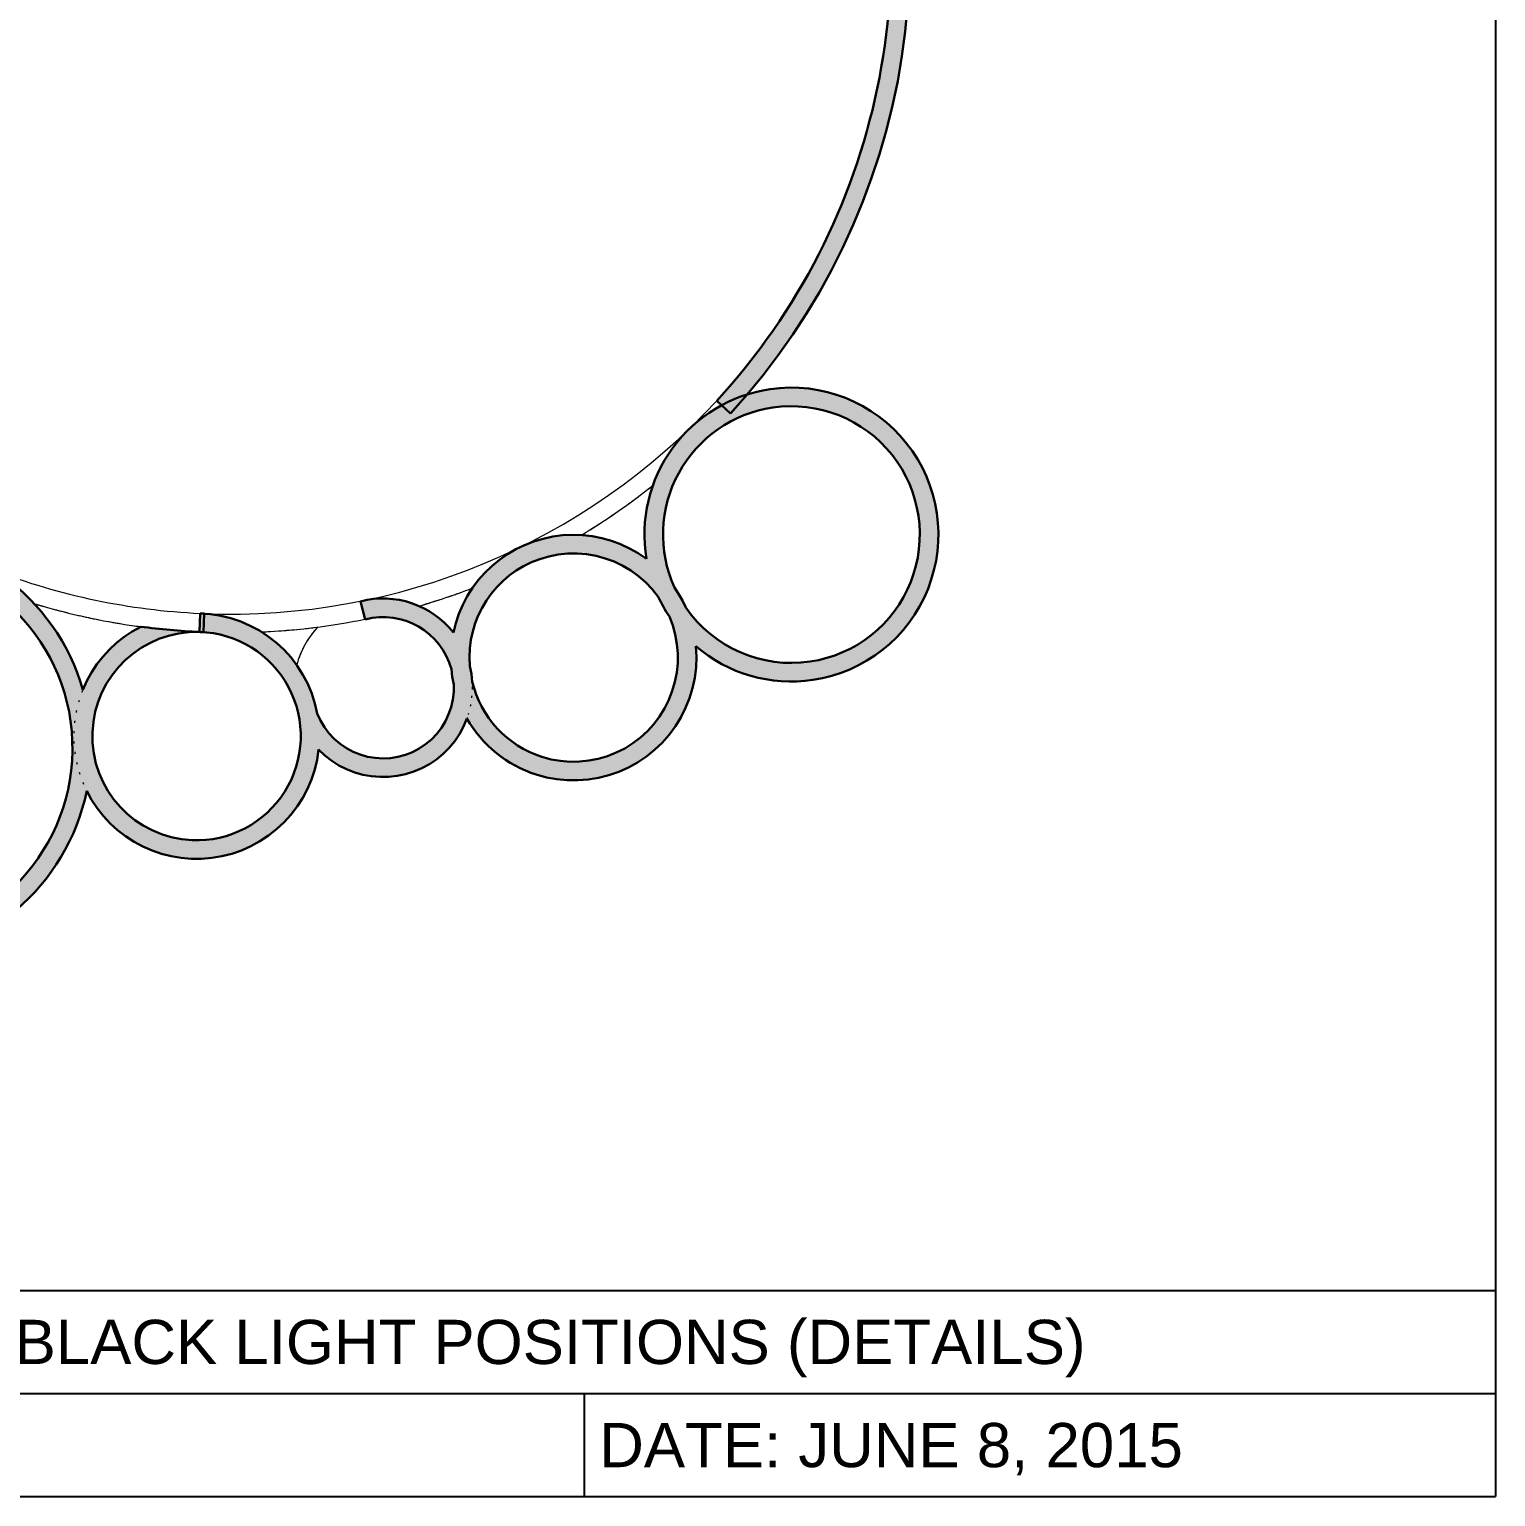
# Model space of a CAD drawing. Header units: inches. Extents: x 0 to 8302, y 0 to 1584.
# Drawn here: x 7514 to 8302, y 0 to 789 of the extents above; entities that cross this region are included whole.
import ezdxf

# ---------------------------------------------------------------- set-up
doc = ezdxf.new("R2010")
doc.units = ezdxf.units.IN
doc.header["$MEASUREMENT"] = 0
doc.linetypes.add('HIDDEN2', pattern=[0.1875, 0.125, -0.0625])
for name, color, linetype, lineweight in [('A-ROOF', 132, 'Continuous', 13), ('A-WALL', 113, 'Continuous', 13), ('A-WALL-PATT', 111, 'Continuous', 13)]:
    doc.layers.add(name, color=color, linetype=linetype, lineweight=lineweight)
doc.layers.add('Text', color=5, linetype='Continuous')
doc.styles.get("Standard").update_dxf_attribs({"font": 'Arial.ttf'})

msp = doc.modelspace()

# ---------------------------------------------------------------- hatches: boundary and pattern name
at = {"layer": 'A-WALL-PATT'}
h = msp.add_hatch(color=256, dxfattribs=at)
h.paths.add_polyline_path([(7987.46, 828.13), (7987.26, 841.64), (7986.56, 855.12), (7985.36, 868.57), (7983.67, 881.97), (7981.48, 895.3), (7978.8, 908.53), (7976.4, 918.63), (7973.73, 928.66), (7970.76, 938.6), (7967.52, 948.46), (7958.07, 945.2), (7962.13, 932.68), (7965.72, 920.01), (7968.84, 907.22), (7971.49, 894.32), (7973.65, 881.33), (7975.34, 868.27), (7976.57, 854.54), (7977.24, 842.01), (7977.46, 828.84), (7977.2, 815.67), (7976.44, 802.53), (7975.2, 789.42), (7973.47, 776.37), (7971.26, 763.38), (7968.57, 750.49), (7965.4, 737.71), (7961.77, 725.06), (7957.66, 712.55), (7953.09, 700.19), (7948.07, 688.02), (7942.6, 676.04), (7936.69, 664.28), (7930.35, 652.74), (7923.59, 641.44), (7916.41, 630.4), (7908.82, 619.64), (7900.84, 609.16), (7892.48, 598.99), (7883.75, 589.13), (7891.11, 582.36), (7900.07, 592.47), (7908.64, 602.9), (7916.83, 613.64), (7924.61, 624.68), (7931.98, 636), (7938.92, 647.58), (7945.43, 659.41), (7951.5, 671.47), (7957.12, 683.75), (7962.28, 696.23), (7966.98, 708.89), (7971.2, 721.72), (7974.95, 734.7), (7978.21, 747.8), (7980.99, 761.01), (7983.28, 774.32), (7985.07, 787.71), (7986.36, 801.15), (7987.16, 814.63)], flags=0)
h.paths.add_polyline_path([(7856.14, 1096.71), (7850.95, 1101.63), (7846.03, 1106.83), (7841.04, 1112.79), (7837.09, 1118.01), (7833.1, 1123.95), (7829.44, 1130.1), (7819.87, 1136.47), (7810.11, 1142.53), (7800.16, 1148.29), (7790.04, 1153.72), (7779.75, 1158.84), (7769.3, 1163.62), (7758.71, 1168.08), (7747.98, 1172.2), (7737.13, 1175.98), (7725.77, 1179.52), (7716.9, 1182.04), (7706.66, 1184.62), (7694.05, 1187.37), (7683.67, 1189.3), (7673.23, 1190.92), (7662.75, 1192.23), (7652.24, 1193.25), (7642.32, 1193.92), (7632.39, 1194.33), (7622.46, 1194.47), (7622.46, 1184.47), (7635.21, 1184.24), (7647.94, 1183.55), (7660.64, 1182.41), (7673.3, 1180.81), (7685.88, 1178.75), (7698.39, 1176.25), (7710.79, 1173.3), (7723.09, 1169.9), (7735.25, 1166.07), (7747.27, 1161.8), (7759.12, 1157.1), (7770.8, 1151.98), (7782.29, 1146.45), (7793.57, 1140.5), (7804.65, 1134.15), (7815.46, 1127.42), (7826.04, 1120.29), (7836.35, 1112.79), (7846.39, 1104.93)], flags=0)
h.paths.add_polyline_path([(7608.26, 474.73), (7606.18, 474.82), (7605.72, 464.83), (7607.86, 464.74)], flags=0)
h = msp.add_hatch(color=256, dxfattribs=at)
h.paths.add_polyline_path([(7935.34, 439.02), (7933.88, 448.92), (7928.43, 448.34), (7922.96, 448.19), (7917.48, 448.48), (7912.05, 449.2), (7906.69, 450.35), (7901.44, 451.93), (7896.33, 453.91), (7891.4, 456.29), (7886.67, 459.06), (7882.17, 462.2), (7877.94, 465.68), (7874, 469.48), (7870.37, 473.59), (7867.08, 477.97), (7869.08, 472.95), (7870.67, 467.77), (7871.82, 462.48), (7872.54, 457.12), (7877.35, 453.32), (7882.44, 449.91), (7887.77, 446.91), (7893.32, 444.32), (7899.06, 442.18), (7904.94, 440.48), (7910.94, 439.25), (7917.01, 438.48), (7923.13, 438.19), (7929.25, 438.37)], flags=0)
h.paths.add_polyline_path([(7913.83, 585.45), (7912.37, 595.34), (7906.2, 594.19), (7900.14, 592.54), (7894.23, 590.42), (7888.51, 587.84), (7883.01, 584.81), (7877.77, 581.35), (7872.82, 577.49), (7868.19, 573.24), (7863.92, 568.65), (7860.02, 563.72), (7856.53, 558.51), (7853.46, 553.03), (7850.7, 546.97), (7848.67, 541.43), (7846.98, 535.39), (7845.78, 529.22), (7845.07, 522.98), (7844.86, 516.71), (7845.14, 510.44), (7845.93, 504.21), (7850.15, 500.82), (7854.09, 497.11), (7857.7, 493.08), (7860.98, 488.77), (7858.81, 494.15), (7857.11, 499.69), (7855.88, 505.35), (7855.12, 511.1), (7854.86, 516.9), (7855.08, 522.69), (7855.78, 528.45), (7856.97, 534.12), (7858.63, 539.68), (7860.74, 545.08), (7863.31, 550.28), (7866.3, 555.24), (7869.7, 559.94), (7873.48, 564.34), (7877.62, 568.4), (7882.08, 572.1), (7886.84, 575.42), (7891.86, 578.32), (7897.11, 580.79), (7902.54, 582.81), (7908.13, 584.37)], flags=0)
h.paths.add_polyline_path([(7858.29, 473.11), (7856.55, 476.8), (7854.54, 480.35), (7852.28, 483.75), (7855.08, 478.31)], flags=0)
for points in [[(8002.85, 516.3), (8002.68, 522.5), (8002.02, 528.67), (8000.87, 534.76), (7999.26, 540.75), (7997.18, 546.6), (7994.64, 552.26), (7991.67, 557.7), (7988.28, 562.9), (7984.5, 567.81), (7980.34, 572.42), (7975.83, 576.68), (7971, 580.57), (7965.89, 584.08), (7960.51, 587.17), (7954.9, 589.83), (7949.11, 592.04), (7943.16, 593.79), (7937.09, 595.07), (7930.94, 595.87), (7924.74, 596.18), (7918.54, 596), (7912.37, 595.34), (7913.83, 585.45), (7919.65, 586.06), (7925.51, 586.16), (7931.35, 585.78), (7937.14, 584.89), (7942.84, 583.52), (7948.39, 581.67), (7953.77, 579.36), (7958.94, 576.6), (7963.85, 573.41), (7968.48, 569.81), (7972.78, 565.84), (7976.73, 561.52), (7980.3, 556.87), (7983.46, 551.94), (7986.19, 546.76), (7988.48, 541.37), (7990.3, 535.8), (7991.64, 530.1), (7992.49, 524.31), (7992.84, 518.46), (7992.7, 512.61), (7992.07, 506.78), (7990.94, 501.04), (7989.33, 495.4), (7987.25, 489.93), (7984.71, 484.65), (7981.73, 479.61), (7978.33, 474.84), (7974.55, 470.37), (7970.39, 466.24), (7965.9, 462.48), (7961.11, 459.11), (7956.05, 456.16), (7950.76, 453.65), (7945.28, 451.59), (7939.64, 450.01), (7933.88, 448.92), (7935.34, 439.02), (7941.43, 440.16), (7947.42, 441.78), (7953.27, 443.86), (7958.93, 446.4), (7964.37, 449.37), (7969.57, 452.75), (7974.48, 456.54), (7979.09, 460.7), (7983.35, 465.21), (7987.24, 470.04), (7990.75, 475.15), (7993.84, 480.53), (7996.5, 486.14), (7998.71, 491.93), (8000.46, 497.88), (8001.74, 503.95), (8002.54, 510.1)], [(7545.15, 379.36), (7542.86, 384.48), (7541.01, 389.78), (7539.62, 395.21), (7538.69, 400.74), (7538.24, 406.34), (7538.27, 411.95), (7538.77, 417.53), (7539.74, 423.06), (7541.18, 428.48), (7543.08, 433.76), (7540.87, 440.63), (7538.23, 447.34), (7535.18, 453.88), (7531.71, 460.2), (7527.86, 466.3), (7523.63, 472.14), (7519.03, 477.7), (7514.1, 482.95), (7508.84, 487.89), (7503.28, 492.48), (7497.44, 496.72), (7491.34, 500.57), (7485.01, 504.03), (7478.48, 507.09), (7471.77, 509.72), (7464.9, 511.93), (7457.91, 513.69), (7450.82, 515.01), (7443.66, 515.88), (7436.46, 516.3), (7429.25, 516.26), (7429.62, 506.27), (7436.72, 506.29), (7443.81, 505.83), (7450.84, 504.88), (7457.8, 503.46), (7464.65, 501.56), (7471.34, 499.21), (7477.87, 496.4), (7484.18, 493.15), (7490.26, 489.48), (7496.07, 485.4), (7501.6, 480.94), (7506.8, 476.11), (7511.67, 470.93), (7516.16, 465.44), (7520.28, 459.65), (7523.99, 453.59), (7527.27, 447.3), (7530.12, 440.79), (7532.52, 434.11), (7534.46, 427.28), (7535.92, 420.33), (7536.91, 413.3), (7537.42, 406.21), (7537.44, 399.11), (7536.98, 392.02), (7536.03, 384.99), (7534.61, 378.03), (7532.72, 371.18), (7530.36, 364.49), (7527.55, 357.96), (7524.06, 351.25), (7520.63, 345.57), (7516.55, 339.76), (7512.09, 334.23), (7507.26, 329.03), (7502.08, 324.16), (7496.59, 319.67), (7490.8, 315.55), (7484.75, 311.84), (7478.45, 308.56), (7471.95, 305.71), (7465.26, 303.31), (7458.43, 301.37), (7451.48, 299.91), (7444.45, 298.92), (7437.37, 298.41), (7437.74, 288.42), (7444.94, 288.91), (7452.1, 289.87), (7459.19, 291.27), (7466.17, 293.12), (7473.02, 295.41), (7479.71, 298.13), (7486.21, 301.26), (7492.51, 304.8), (7498.57, 308.74), (7504.36, 313.04), (7509.87, 317.71), (7515.08, 322.72), (7519.96, 328.04), (7524.49, 333.67), (7528.65, 339.56), (7532.44, 345.72), (7535.82, 352.09), (7538.8, 358.67), (7541.35, 365.43), (7543.47, 372.33), (7545.12, 379.21)], [(7872.82, 451.76), (7872.51, 457.42), (7871.71, 463.09), (7870.46, 468.56), (7868.72, 473.96), (7866.52, 479.19), (7863.88, 484.21), (7860.83, 488.98), (7857.37, 493.48), (7853.54, 497.66), (7849.37, 501.5), (7844.88, 504.96), (7840.11, 508.03), (7835.09, 510.68), (7829.87, 512.89), (7824.48, 514.64), (7818.95, 515.92), (7813.34, 516.72), (7807.68, 517.03), (7802.01, 516.86), (7796.38, 516.21), (7790.82, 515.07), (7785.39, 513.46), (7788.63, 504), (7793.71, 505.48), (7798.91, 506.48), (7804.18, 506.98), (7809.47, 506.98), (7814.74, 506.48), (7819.94, 505.48), (7825.02, 504), (7829.94, 502.05), (7834.65, 499.64), (7839.11, 496.79), (7843.29, 493.54), (7847.14, 489.91), (7850.63, 485.93), (7853.72, 481.64), (7856.4, 477.08), (7858.64, 472.28), (7860.41, 467.3), (7861.71, 462.16), (7862.51, 456.93), (7862.82, 451.65), (7862.63, 446.36), (7861.94, 441.12), (7860.75, 435.96), (7859.09, 430.93), (7856.96, 426.09), (7854.38, 421.47), (7851.38, 417.11), (7847.97, 413.06), (7844.21, 409.34), (7840.1, 406), (7835.7, 403.06), (7831.04, 400.55), (7826.17, 398.49), (7821.12, 396.9), (7815.95, 395.79), (7810.69, 395.17), (7805.4, 395.06), (7800.12, 395.44), (7794.9, 396.32), (7789.79, 397.69), (7786.75, 388.17), (7792.22, 386.68), (7797.8, 385.66), (7803.45, 385.13), (7809.12, 385.08), (7814.77, 385.52), (7820.36, 386.44), (7825.86, 387.84), (7831.21, 389.71), (7836.39, 392.03), (7841.34, 394.79), (7846.04, 397.96), (7850.46, 401.52), (7854.55, 405.45), (7858.28, 409.71), (7861.64, 414.28), (7864.59, 419.12), (7867.12, 424.2), (7869.2, 429.47), (7870.87, 435.13), (7871.97, 440.46), (7872.64, 446.09)], [(7742.21, 464.48), (7739.17, 467.98), (7735.81, 471.18), (7732.15, 474.04), (7728.24, 476.53), (7724.1, 478.63), (7719.79, 480.32), (7715.32, 481.59), (7710.76, 482.42), (7706.14, 482.81), (7701.5, 482.75), (7696.89, 482.24), (7692.35, 481.29), (7694.87, 471.61), (7699.02, 472.45), (7703.23, 472.82), (7707.47, 472.72), (7711.66, 472.15), (7715.77, 471.11), (7719.73, 469.63), (7723.51, 467.72), (7727.04, 465.39), (7730.3, 462.69), (7733.24, 459.64), (7735.82, 456.29), (7738.01, 452.66), (7739.78, 448.82), (7741.12, 444.8), (7740.84, 449.74), (7740.92, 454.68), (7741.38, 459.6), (7741.97, 463.09)], [(7670.15, 406.46), (7670.15, 411.32), (7669.79, 416.16), (7669.07, 420.96), (7667.81, 426.41), (7666.1, 431.74), (7663.94, 436.91), (7661.34, 441.87), (7658.34, 446.59), (7654.95, 451.05), (7651.19, 455.19), (7647.09, 459.01), (7642.69, 462.47), (7638.01, 465.53), (7633.08, 468.2), (7627.95, 470.43), (7622.64, 472.22), (7617.21, 473.56), (7611.68, 474.43), (7606.09, 474.83), (7605.81, 464.83), (7610.99, 464.44), (7616.11, 463.57), (7621.13, 462.23), (7626.01, 460.43), (7630.69, 458.19), (7635.15, 455.52), (7639.34, 452.45), (7643.23, 449), (7646.79, 445.21), (7649.97, 441.1), (7652.77, 436.72), (7655.14, 432.1), (7657.08, 427.28), (7658.56, 422.3), (7659.57, 417.2), (7660.1, 412.03), (7660.16, 406.83), (7659.73, 401.65), (7658.82, 396.54), (7657.45, 391.53), (7655.61, 386.67), (7653.33, 381.99), (7650.63, 377.56), (7647.53, 373.39), (7644.06, 369.52), (7640.24, 366), (7636.11, 362.84), (7631.71, 360.08), (7627.07, 357.74), (7622.23, 355.84), (7617.24, 354.39), (7612.13, 353.42), (7606.96, 352.92), (7601.76, 352.91), (7601.33, 342.92), (7606.85, 342.91), (7612.34, 343.36), (7617.78, 344.27), (7623.13, 345.63), (7628.34, 347.43), (7633.38, 349.66), (7638.22, 352.3), (7642.82, 355.34), (7647.16, 358.75), (7651.19, 362.51), (7654.89, 366.6), (7658.24, 370.98), (7661.22, 375.62), (7663.79, 380.5), (7665.95, 385.57), (7667.68, 390.81), (7668.96, 396.17), (7669.8, 401.62)], [(7605.76, 464.83), (7595.22, 465.47), (7584.7, 466.41), (7574.21, 467.65), (7569.35, 464.9), (7564.73, 461.75), (7560.39, 458.22), (7556.37, 454.34), (7552.69, 450.13), (7549.38, 445.62), (7546.47, 440.85), (7543.97, 435.85), (7541.9, 430.66), (7540.28, 425.31), (7539.11, 419.84), (7538.42, 414.29), (7538.19, 408.71), (7538.44, 403.12), (7539.16, 397.58), (7540.35, 392.11), (7542, 386.77), (7544.09, 381.59), (7546.61, 376.6), (7549.55, 371.84), (7552.88, 367.35), (7556.57, 363.15), (7560.61, 359.29), (7564.96, 355.78), (7569.6, 352.65), (7574.48, 349.92), (7579.57, 347.62), (7584.84, 345.75), (7590.25, 344.34), (7595.76, 343.39), (7601.33, 342.92), (7601.76, 352.91), (7596.64, 353.37), (7591.58, 354.29), (7586.62, 355.68), (7581.81, 357.52), (7577.19, 359.79), (7572.8, 362.48), (7568.68, 365.56), (7564.85, 369), (7561.36, 372.78), (7558.23, 376.87), (7555.48, 381.22), (7553.15, 385.81), (7551.25, 390.6), (7549.8, 395.54), (7548.81, 400.59), (7548.28, 405.71), (7548.23, 410.85), (7548.65, 415.98), (7549.56, 421.15), (7550.89, 426.02), (7552.88, 431.22), (7554.93, 435.48), (7557.58, 439.89), (7560.63, 444.04), (7564.04, 447.89), (7567.8, 451.41), (7572.09, 454.72), (7576.19, 457.35), (7580.76, 459.72), (7585.53, 461.65), (7590.46, 463.14), (7595.5, 464.17), (7600.62, 464.74)], [(7752.39, 432.49), (7752.38, 437.35), (7751.88, 442.18), (7750.9, 446.94), (7741.22, 444.42), (7742.06, 440.25), (7742.43, 436.02), (7742.32, 431.77), (7741.74, 427.55), (7740.7, 423.43), (7739.2, 419.45), (7737.26, 415.67), (7734.91, 412.12), (7732.18, 408.86), (7729.11, 405.93), (7725.72, 403.35), (7722.07, 401.17), (7718.2, 399.42), (7714.16, 398.1), (7709.99, 397.25), (7705.76, 396.86), (7701.51, 396.95), (7697.3, 397.52), (7693.17, 398.55), (7689.19, 400.04), (7685.4, 401.96), (7681.84, 404.3), (7678.42, 407.17), (7675.62, 410.08), (7673.04, 413.45), (7670.85, 417.09), (7669.07, 420.96), (7669.79, 416.16), (7670.15, 411.32), (7670.15, 406.46), (7669.8, 401.62), (7673.33, 398.29), (7677.18, 395.33), (7681.32, 392.78), (7685.69, 390.66), (7690.25, 388.99), (7694.95, 387.79), (7699.76, 387.07), (7704.61, 386.84), (7709.46, 387.1), (7714.26, 387.85), (7718.96, 389.08), (7723.51, 390.78), (7727.86, 392.94), (7731.98, 395.52), (7735.81, 398.5), (7739.32, 401.86), (7742.48, 405.55), (7745.24, 409.54), (7747.59, 413.8), (7749.5, 418.26), (7750.94, 422.9), (7751.91, 427.66)]]:
    msp.add_hatch(color=256, dxfattribs=at).paths.add_polyline_path(points, flags=0)
h = msp.add_hatch(color=256, dxfattribs=at)
h.paths.add_polyline_path([(7789.79, 397.69), (7784.89, 399.52), (7780.17, 401.79), (7775.69, 404.49), (7771.48, 407.61), (7767.57, 411.1), (7764.02, 414.94), (7760.83, 419.09), (7758.05, 423.53), (7755.69, 428.2), (7753.78, 433.08), (7752.34, 438.11), (7752.44, 434.08), (7752.21, 430.06), (7751.64, 426.07), (7750.74, 422.14), (7749.51, 418.31), (7752.41, 413.69), (7755.67, 409.33), (7759.28, 405.26), (7763.22, 401.5), (7767.45, 398.07), (7771.95, 395), (7776.69, 392.32), (7781.64, 390.04), (7786.75, 388.17)], flags=0)
h.paths.add_polyline_path([(7788.63, 504), (7785.39, 513.46), (7780.49, 511.56), (7775.76, 509.27), (7771.23, 506.62), (7766.92, 503.61), (7762.87, 500.27), (7759.09, 496.62), (7755.62, 492.68), (7752.47, 488.47), (7749.66, 484.03), (7747.22, 479.38), (7744.98, 474.04), (7743.48, 469.57), (7742.21, 464.48), (7741.38, 459.6), (7740.92, 454.68), (7740.84, 449.74), (7741.12, 444.8), (7741.64, 440.72), (7742.4, 436.68), (7742.01, 440.58), (7741.22, 444.42), (7750.9, 446.94), (7751.01, 446.52), (7750.83, 451.79), (7751.15, 457.07), (7751.96, 462.28), (7753.27, 467.4), (7755.05, 472.37), (7757.29, 477.16), (7759.97, 481.71), (7763.07, 485.99), (7766.55, 489.95), (7770.4, 493.57), (7774.57, 496.82), (7779.02, 499.65), (7783.73, 502.05)], flags=0)

# ---------------------------------------------------------------- linework, layer by layer
for p, q in [((8302.36, 1584.42), (8302.36, 0)), ((6226.77, 110.91), (8302.36, 110.91)), ((6226.77, 55.45), (8302.36, 55.45)), ((7812.69, 0), (7812.69, 55.45)), ((6226.77, 0), (8302.36, 0))]:
    msp.add_line(p, q)
at = {"layer": 'A-ROOF'}
for p, q in [((7818.06, 521.29), (7817.7, 521.06)), ((7845.01, 512.24), (7845.01, 512.28)), ((7845.95, 504.08), (7845.94, 504.14)), ((7751.58, 487.15), (7751.61, 487.2)), ((7517.04, 480.01), (7516.84, 480.07)), ((7534, 475.34), (7533.43, 475.48)), ((7541.58, 473.53), (7541.53, 473.54)), ((7727.63, 479.94), (7727.26, 479.83)), ((7574.23, 467.66), (7574.32, 467.7)), ((7735.17, 471.72), (7735.22, 471.68)), ((7542.73, 434.93), (7542.75, 434.87))]:
    msp.add_line(p, q, dxfattribs=at)
for centre, radius, start, end in [((7622.46, 829.46), 365, 352.08199, 353.00343), ((7622.46, 829.46), 365, 349.96462, 350.88573), ((7622.46, 829.46), 365, 347.84727, 348.76803), ((7622.46, 829.46), 365, 345.72991, 346.65033), ((7622.46, 829.46), 365, 343.61256, 344.53263), ((7622.46, 829.46), 365, 341.49522, 342.41493), ((7622.46, 829.46), 365, 339.37789, 340.29723), ((7622.46, 829.46), 365, 337.26055, 338.17952), ((7622.46, 829.46), 365, 335.14323, 336.06182), ((7622.46, 829.46), 365, 333.02591, 333.94411), ((7622.46, 829.46), 365, 330.9086, 331.8264), ((7622.46, 829.46), 365, 328.79129, 329.7087), ((7622.46, 829.46), 365, 326.67399, 327.59099), ((7622.46, 829.46), 365, 324.5567, 325.47328), ((7622.46, 829.46), 365, 322.43941, 323.35557), ((7622.46, 829.46), 365, 320.32213, 321.23786), ((7923.86, 517.18), 79, 103.86444, 106.14177), ((7923.86, 517.18), 79, 99.30877, 101.5861), ((7923.86, 517.18), 79, 94.78991, 97.01102), ((7923.86, 517.18), 79, 90.26114, 92.48167), ((7923.86, 517.18), 79, 86.59051, 87.95225), ((7923.86, 517.18), 79, 85.73252, 86.59051), ((7923.86, 517.18), 79, 81.20336, 83.42198), ((7923.86, 517.18), 79, 76.67421, 78.89194), ((7923.86, 517.18), 79, 72.14509, 74.36181), ((7923.86, 517.18), 79, 67.61598, 69.83157), ((7923.86, 517.18), 79, 63.08689, 65.30121), ((7923.86, 517.18), 79, 58.55781, 60.77072), ((7923.86, 517.18), 79, 54.02875, 56.24007), ((7923.86, 517.18), 79, 49.4997, 51.70926), ((7923.86, 517.18), 79, 44.97066, 47.17825), ((7923.86, 517.18), 79, 40.44164, 42.64702), ((7923.86, 517.18), 79, 35.91263, 38.11553), ((7923.86, 517.18), 79, 31.38363, 33.58374), ((7923.86, 517.18), 79, 26.85464, 29.05161), ((7923.86, 517.18), 79, 22.32567, 24.51907), ((7622.46, 829.46), 365, 305.8835, 306.87966), ((7622.46, 829.46), 365, 307.83649, 308.44449), ((7923.86, 517.18), 79, 163.23049, 165.74176), ((7923.86, 517.18), 79, 164.31861, 165.3655), ((7622.46, 829.46), 365, 308.33571, 308.4621), ((7923.86, 517.18), 79, 160.47622, 161.36419), ((7923.86, 517.18), 79, 160.36756, 160.80983), ((7923.86, 517.18), 79, 17.7967, 19.98603), ((7923.86, 517.18), 79, 13.26774, 15.45241), ((7622.46, 829.46), 365, 303.90919, 304.93998), ((7622.46, 829.46), 365, 304.34745, 304.49191), ((7622.46, 829.46), 365, 306.3449, 306.57775), ((7923.86, 517.18), 79, 167.62208, 170.13282), ((7923.86, 517.18), 79, 168.67841, 169.92118), ((7923.86, 517.18), 79, 167.64384, 167.78376), ((7923.86, 517.18), 79, 8.73879, 10.91807), ((7622.46, 829.46), 365, 301.78744, 303.00094), ((7923.86, 517.18), 79, 176.36967, 179.02025), ((7923.86, 517.18), 79, 176.75518, 177.39744), ((7923.86, 517.18), 79, 171.99997, 174.54894), ((7923.86, 517.18), 79, 174.25731, 174.47685), ((7923.86, 517.18), 79, 172.19951, 173.03684), ((7923.86, 517.18), 79, 4.20985, 6.38284), ((7806.82, 451.04), 66, 85.5274, 86.45462), ((7806.82, 451.04), 66, 85.32221, 86.38354), ((7806.82, 451.04), 66, 80.50138, 83.08305), ((7806.82, 451.04), 66, 80.74128, 82.25357), ((7806.82, 451.04), 66, 75.67887, 78.25933), ((7806.82, 451.04), 66, 75.95472, 77.33562), ((7806.82, 451.04), 66, 72.2943, 73.43757), ((7806.82, 451.04), 66, 71.15817, 72.42305), ((7806.82, 451.04), 66, 70.83901, 72.2943), ((7923.86, 517.18), 79, 180.73409, 183.65714), ((7923.86, 517.18), 79, 181.31085, 181.76133), ((7923.86, 517.18), 79, 355.152, 357.30873), ((7923.86, 517.18), 79, 359.68092, 1.8465), ((7806.82, 451.04), 66, 66.02534, 68.64508), ((7806.82, 451.04), 66, 66.38882, 67.5142), ((7806.82, 451.04), 66, 61.20355, 63.84502), ((7806.82, 451.04), 66, 61.61783, 62.60803), ((7806.82, 451.04), 66, 56.36845, 59.04644), ((7806.82, 451.04), 66, 56.8447, 57.70385), ((7923.86, 517.18), 79, 185.09494, 189.45325), ((7923.86, 517.18), 79, 185.86652, 186.12996), ((7923.86, 517.18), 79, 187.98658, 188.14386), ((7923.86, 517.18), 79, 350.62309, 352.7691), ((7806.82, 451.04), 66, 53.66653, 54.24901), ((7923.86, 517.18), 79, 346.09418, 348.22694), ((7923.86, 517.18), 79, 341.56528, 343.6813), ((7622.46, 829.46), 365, 286.48157, 287.9302), ((7622.46, 829.46), 365, 287.32311, 287.54621), ((7622.46, 829.46), 365, 288.64889, 289.80377), ((7622.46, 829.46), 365, 288.77341, 289.03984), ((7622.46, 829.46), 365, 289.2315, 289.63481), ((7806.82, 451.04), 66, 150.09576, 152.65202), ((7622.46, 829.46), 365, 290.54035, 290.8545), ((7806.82, 451.04), 66, 145.55633, 148.02936), ((7923.86, 517.18), 79, 332.5075, 334.57215), ((7923.86, 517.18), 79, 337.03639, 339.13059), ((7433.49, 402.34), 114, 42.41876, 43.03775), ((7433.49, 402.34), 114, 42.12547, 42.97895), ((7622.46, 829.46), 365, 253.18937, 254.02401), ((7622.46, 829.46), 365, 253.44895, 253.86145), ((7433.49, 402.34), 114, 38.60873, 40.55808), ((7433.49, 402.34), 114, 39.63464, 40.47913), ((7433.49, 402.34), 114, 38.72635, 39.60745), ((7622.46, 829.46), 365, 254.9008, 256.20193), ((7622.46, 829.46), 365, 255.07695, 255.20344), ((7622.46, 829.46), 365, 257.04641, 258.79634), ((7604.19, 408.85), 66, 87.51381, 87.66207), ((7604.19, 408.85), 66, 87.37214, 87.51381), ((7704.45, 434.84), 48, 66.06688, 66.29447), ((7704.45, 434.84), 48, 60.47954, 62.96132), ((7704.45, 434.84), 48, 61.48265, 61.64939), ((7704.45, 434.84), 48, 54.89223, 57.28568), ((7704.45, 434.84), 48, 55.80744, 55.93181), ((7806.82, 451.04), 66, 159.17462, 163.71405), ((7806.82, 451.04), 66, 154.63519, 157.33246), ((7923.86, 517.18), 79, 209.54688, 211.12258), ((7923.86, 517.18), 79, 327.97862, 330.00105), ((7433.49, 402.34), 114, 35.08548, 37.04288), ((7433.49, 402.34), 114, 36.04939, 36.78738), ((7622.46, 829.46), 365, 257.97388, 258.08998), ((7622.46, 829.46), 365, 259.63253, 260.78015), ((7622.46, 829.46), 365, 260.00442, 260.20423), ((7604.19, 408.85), 66, 117.0042, 121.7115), ((7604.19, 408.85), 66, 119.32908, 121.54064), ((7622.46, 829.46), 365, 261.68945, 262.4069), ((7622.46, 829.46), 365, 262.01311, 262.31847), ((7622.46, 829.46), 365, 274.04563, 275.80891), ((7622.46, 829.46), 365, 274.17116, 274.31133), ((7622.46, 829.46), 365, 274.67812, 274.98026), ((7704.45, 434.84), 48, 137.17275, 165.27471), ((7622.46, 829.46), 365, 276.33845, 277.36497), ((7622.46, 829.46), 365, 276.8196, 277.08127), ((7704.45, 434.84), 48, 140.11512, 143.27079), ((7704.45, 434.84), 48, 137.05342, 137.56093), ((7704.45, 434.84), 48, 49.30493, 51.5391), ((7704.45, 434.84), 48, 43.76486, 45.57968), ((7923.86, 517.18), 79, 318.92088, 320.76434), ((7923.86, 517.18), 79, 323.44975, 325.40697), ((7433.49, 402.34), 114, 31.55136, 33.53139), ((7433.49, 402.34), 114, 32.47439, 33.09503), ((7433.49, 402.34), 114, 27.99705, 30.02247), ((7433.49, 402.34), 114, 28.89506, 29.40193), ((7604.19, 408.85), 66, 128.28522, 131.11695), ((7604.19, 408.85), 66, 129.05152, 130.96831), ((7604.19, 408.85), 66, 123.28886, 126.41366), ((7604.19, 408.85), 66, 124.19025, 126.26082), ((7604.19, 408.85), 66, 121.56787, 121.71924), ((7604.19, 408.85), 66, 56.32697, 58.1093), ((7622.46, 829.46), 365, 272.61016, 272.87405), ((7622.46, 829.46), 365, 272.62073, 273.36441), ((7604.19, 408.85), 66, 55.86875, 58.02343), ((7604.19, 408.85), 66, 50.98281, 53.92321), ((7604.19, 408.85), 66, 53.48799, 53.89092), ((7604.19, 408.85), 66, 51.46383, 53.45976), ((7604.19, 408.85), 66, 45.73826, 49.21738), ((7604.19, 408.85), 66, 48.76791, 49.0278), ((7704.45, 434.84), 48, 151.61718, 154.691), ((7704.45, 434.84), 48, 145.87348, 148.98081), ((7923.86, 517.18), 79, 314.42604, 315.98704), ((7433.49, 402.34), 114, 24.39831, 26.5154), ((7433.49, 402.34), 114, 25.30907, 25.70791), ((7604.19, 408.85), 66, 137.87964, 140.52836), ((7604.19, 408.85), 66, 138.77438, 140.38769), ((7604.19, 408.85), 66, 133.11127, 135.8217), ((7604.19, 408.85), 66, 133.91289, 135.67714), ((7604.19, 408.85), 66, 46.60069, 47.16444), ((7604.19, 408.85), 66, 39.80858, 44.51263), ((7604.19, 408.85), 66, 44.06094, 44.16469), ((7604.19, 408.85), 66, 41.73756, 42.17873), ((7604.19, 408.85), 66, 35.35044, 38.69701), ((7704.45, 434.84), 48, 157.35184, 160.40137), ((7806.82, 451.04), 66, 1.30651, 3.81426), ((7806.82, 451.04), 66, 356.41166, 358.91752), ((7923.86, 517.18), 79, 230.99967, 233.15444), ((7923.86, 517.18), 79, 235.50524, 237.65535), ((7923.86, 517.18), 79, 303.93559, 305.31125), ((7433.49, 402.34), 114, 20.6663, 23.00972), ((7433.49, 402.34), 114, 21.71198, 22.0127), ((7604.19, 408.85), 66, 147.34925, 149.95047), ((7604.19, 408.85), 66, 148.49776, 149.81639), ((7604.19, 408.85), 66, 142.62159, 145.23761), ((7604.19, 408.85), 66, 143.636, 145.1005), ((7604.19, 408.85), 66, 36.87442, 37.35239), ((7704.45, 434.84), 48, 163.0805, 165.35066), ((7604.19, 408.85), 66, 32.01128, 34.43845), ((7704.45, 434.84), 48, 10.42934, 12.51987), ((7704.45, 434.84), 48, 9.61663, 10.42934), ((7806.82, 451.04), 66, 351.51681, 354.02097), ((7923.86, 517.18), 79, 240.01186, 242.15614), ((7923.86, 517.18), 79, 244.51983, 246.65681), ((7923.86, 517.18), 79, 249.02953, 251.1574), ((7923.86, 517.18), 79, 285.16852, 287.21885), ((7923.86, 517.18), 79, 289.74674, 291.74773), ((7923.86, 517.18), 79, 294.35489, 296.2766), ((7923.86, 517.18), 79, 299.03189, 300.80546), ((7433.49, 402.34), 114, 16.00128, 19.50509), ((7433.49, 402.34), 114, 18.09432, 18.31592), ((7604.19, 408.85), 66, 156.78183, 157.82615), ((7604.19, 408.85), 66, 152.06832, 154.66859), ((7604.19, 408.85), 66, 153.3597, 154.53664), ((7604.19, 408.85), 66, 27.14814, 29.57534), ((7604.19, 408.85), 66, 22.285, 24.71222), ((7704.45, 434.84), 48, 3.80739, 6.6964), ((7704.45, 434.84), 48, 358.92979, 0.88701), ((7806.82, 451.04), 66, 346.62194, 349.12458), ((7923.86, 517.18), 79, 253.54157, 255.65789), ((7923.86, 517.18), 79, 258.05682, 260.15831), ((7923.86, 517.18), 79, 262.57667, 264.65865), ((7923.86, 517.18), 79, 267.10346, 269.15892), ((7923.86, 517.18), 79, 271.64141, 273.40949), ((7923.86, 517.18), 79, 273.40949, 273.65911), ((7923.86, 517.18), 79, 276.20168, 278.15969), ((7923.86, 517.18), 79, 280.60599, 282.68997), ((7604.19, 408.85), 66, 163.08415, 164.02222), ((7604.19, 408.85), 66, 158.22182, 159.15381), ((7604.19, 408.85), 66, 17.42187, 19.8491), ((7704.45, 434.84), 48, 353.54898, 355.07761), ((7806.82, 451.04), 66, 336.83216, 339.3322), ((7806.82, 451.04), 66, 341.72705, 344.22833), ((7604.19, 408.85), 66, 167.94673, 168.89064), ((7604.19, 408.85), 66, 12.55785, 14.98601), ((7704.45, 434.84), 48, 340.57041, 340.6947), ((7704.45, 434.84), 48, 342.58217, 343.40781), ((7704.45, 434.84), 48, 348.12265, 349.2682), ((7806.82, 451.04), 66, 331.93725, 334.4362), ((7604.19, 408.85), 66, 177.67278, 178.62747), ((7604.19, 408.85), 66, 172.80959, 173.75905), ((7704.45, 434.84), 48, 328.95192, 331.83997), ((7704.45, 434.84), 48, 334.76116, 337.64938), ((7806.82, 451.04), 66, 210.47546, 212.75339), ((7806.82, 451.04), 66, 215.27451, 217.55913), ((7806.82, 451.04), 66, 322.14738, 324.64448), ((7806.82, 451.04), 66, 327.04232, 329.54029), ((7604.19, 408.85), 66, 182.53635, 183.49588), ((7704.45, 434.84), 48, 317.33343, 320.22112), ((7704.45, 434.84), 48, 323.14268, 326.03055), ((7806.82, 451.04), 66, 220.07375, 222.36355), ((7806.82, 451.04), 66, 224.87321, 227.16694), ((7806.82, 451.04), 66, 312.35744, 314.8531), ((7806.82, 451.04), 66, 317.25242, 319.74875), ((7604.19, 408.85), 66, 187.40038, 188.36429), ((7604.19, 408.85), 66, 192.26496, 193.23271), ((7604.19, 408.85), 66, 349.57575, 351.9163), ((7704.45, 434.84), 48, 224.38558, 227.26957), ((7704.45, 434.84), 48, 230.19482, 233.07909), ((7704.45, 434.84), 48, 236.00406, 238.8886), ((7704.45, 434.84), 48, 299.90571, 302.79282), ((7704.45, 434.84), 48, 305.71495, 308.60226), ((7704.45, 434.84), 48, 311.52419, 314.41169), ((7806.82, 451.04), 66, 229.6729, 231.96948), ((7806.82, 451.04), 66, 234.47288, 236.77134), ((7806.82, 451.04), 66, 302.56743, 305.062), ((7806.82, 451.04), 66, 307.46245, 309.95752), ((7604.19, 408.85), 66, 197.13018, 198.10112), ((7604.19, 408.85), 66, 339.92128, 342.25171), ((7604.19, 408.85), 66, 344.74859, 347.08325), ((7704.45, 434.84), 48, 241.8133, 244.69811), ((7704.45, 434.84), 48, 247.62254, 250.50761), ((7704.45, 434.84), 48, 253.43178, 256.3171), ((7704.45, 434.84), 48, 259.24102, 262.12659), ((7704.45, 434.84), 48, 265.05026, 267.93607), ((7704.45, 434.84), 48, 270.8595, 273.74554), ((7704.45, 434.84), 48, 276.66874, 279.55501), ((7704.45, 434.84), 48, 282.47798, 285.36447), ((7704.45, 434.84), 48, 288.28722, 291.17392), ((7704.45, 434.84), 48, 294.09646, 296.98337), ((7806.82, 451.04), 66, 239.27318, 241.57264), ((7806.82, 451.04), 66, 244.07385, 246.37347), ((7806.82, 451.04), 66, 248.87497, 251.17389), ((7806.82, 451.04), 66, 253.61572, 256.10934), ((7806.82, 451.04), 66, 282.98712, 284.16323), ((7806.82, 451.04), 66, 284.16323, 285.48045), ((7806.82, 451.04), 66, 287.88224, 290.37577), ((7806.82, 451.04), 66, 292.77733, 295.27113), ((7806.82, 451.04), 66, 297.67239, 300.16654), ((7604.19, 408.85), 66, 201.99621, 202.96954), ((7604.19, 408.85), 66, 206.86324, 209.19599), ((7604.19, 408.85), 66, 335.09399, 337.41952), ((7806.82, 451.04), 66, 258.51105, 261.00444), ((7806.82, 451.04), 66, 263.40634, 265.89958), ((7806.82, 451.04), 66, 268.30159, 270.79475), ((7806.82, 451.04), 66, 273.1968, 275.68995), ((7806.82, 451.04), 66, 278.09197, 280.58518), ((7433.49, 402.34), 114, 342.29516, 344.04526), ((7433.49, 402.34), 114, 345.99252, 347.7377), ((7604.19, 408.85), 66, 211.73151, 214.05581), ((7604.19, 408.85), 66, 325.43948, 327.75256), ((7604.19, 408.85), 66, 330.26672, 332.58654), ((7433.49, 402.34), 114, 338.59892, 340.35257), ((7604.19, 408.85), 66, 216.60139, 218.86517), ((7604.19, 408.85), 66, 221.4734, 223.73003), ((7604.19, 408.85), 66, 315.78504, 318.08053), ((7604.19, 408.85), 66, 320.61225, 322.91735), ((7433.49, 402.34), 114, 334.90357, 336.65958), ((7604.19, 408.85), 66, 226.34826, 228.5949), ((7604.19, 408.85), 66, 231.22714, 233.45976), ((7604.19, 408.85), 66, 306.13068, 308.39985), ((7604.19, 408.85), 66, 310.95785, 313.24161), ((7433.49, 402.34), 114, 331.20892, 332.96625), ((7604.19, 408.85), 66, 236.11189, 238.32463), ((7604.19, 408.85), 66, 241.00569, 243.18949), ((7604.19, 408.85), 66, 245.91461, 248.05436), ((7604.19, 408.85), 66, 291.64925, 293.84194), ((7604.19, 408.85), 66, 296.47638, 298.70252), ((7604.19, 408.85), 66, 301.30352, 303.5541), ((7433.49, 402.34), 114, 327.51484, 329.2725), ((7604.19, 408.85), 66, 272.37868, 273.94958), ((7604.19, 408.85), 66, 277.16795, 279.09819), ((7604.19, 408.85), 66, 281.99504, 284.06292), ((7604.19, 408.85), 66, 286.82214, 288.96636), ((7433.49, 402.34), 114, 320.12802, 321.88339), ((7433.49, 402.34), 114, 323.82124, 325.57825), ((7433.49, 402.34), 114, 316.43513, 318.18778)]:
    msp.add_arc(centre, radius, start, end, dxfattribs=at)
at = {"layer": 'A-WALL', "lineweight": 30}
for p, q in [((7891.11, 582.36), (7883.75, 589.13)), ((7694.87, 471.61), (7692.35, 481.29)), ((7605.72, 464.83), (7606.18, 474.82)), ((7605.81, 464.83), (7606.09, 474.83)), ((7608.26, 474.73), (7607.86, 464.74))]:
    msp.add_line(p, q, dxfattribs=at)
at = {"layer": 'A-WALL'}
for p, q in [((7543.1, 433.67), (7543.08, 433.76)), ((7545.15, 379.36), (7545.17, 379.45))]:
    msp.add_line(p, q, dxfattribs=at)
at = {"layer": 'A-WALL', "lineweight": 30, "flags": 128}
for points in [[(7986.36, 801.15), (7985.07, 787.71), (7983.28, 774.32), (7980.99, 761.01), (7978.21, 747.8), (7974.95, 734.7), (7971.2, 721.72), (7966.98, 708.89), (7962.28, 696.23), (7957.12, 683.75), (7951.5, 671.47), (7945.43, 659.41), (7938.92, 647.58), (7931.98, 636), (7924.61, 624.68), (7916.83, 613.64), (7908.64, 602.9), (7900.07, 592.47), (7891.11, 582.36)], [(7742.21, 464.48), (7743.48, 469.57), (7745.15, 474.55), (7747.22, 479.38), (7749.66, 484.03), (7752.47, 488.47), (7755.62, 492.68), (7759.09, 496.62), (7762.87, 500.27), (7766.92, 503.61), (7771.23, 506.62), (7775.76, 509.27), (7780.49, 511.56), (7785.39, 513.46)], [(7785.39, 513.46), (7790.47, 514.98), (7795.66, 516.09), (7800.92, 516.78), (7806.22, 517.04), (7811.52, 516.87), (7816.8, 516.28), (7822, 515.27), (7827.11, 513.84), (7832.09, 512.01), (7836.91, 509.78), (7841.53, 507.18), (7845.93, 504.21)], [(7852.28, 483.75), (7849.11, 487.75), (7845.59, 491.46), (7841.74, 494.82), (7837.61, 497.82), (7833.21, 500.43), (7828.6, 502.63), (7823.81, 504.4), (7818.87, 505.73), (7813.84, 506.6), (7808.74, 507.01), (7803.63, 506.95), (7798.55, 506.43), (7793.54, 505.44), (7788.63, 504)], [(7860.98, 488.77), (7863.24, 485.3), (7865.27, 481.7), (7867.08, 477.98)], [(7606.09, 474.83), (7611.68, 474.43), (7617.21, 473.56), (7622.64, 472.22), (7627.95, 470.43), (7633.08, 468.2), (7638.01, 465.53), (7642.69, 462.47), (7647.09, 459.01), (7651.19, 455.19), (7654.95, 451.05), (7658.34, 446.59), (7661.34, 441.87), (7663.94, 436.91), (7666.1, 431.74), (7667.81, 426.41), (7669.07, 420.96)], [(7543.08, 433.76), (7545.24, 438.52), (7547.77, 443.09), (7550.65, 447.44), (7553.87, 451.55), (7557.4, 455.4), (7561.23, 458.95), (7565.32, 462.19), (7569.66, 465.1), (7574.21, 467.65)], [(7789.79, 397.69), (7794.73, 396.36), (7799.77, 395.49), (7804.87, 395.07), (7809.99, 395.13), (7815.08, 395.65), (7820.1, 396.64), (7825.01, 398.08), (7829.77, 399.96), (7834.34, 402.26), (7838.67, 404.98), (7842.74, 408.08), (7846.52, 411.54), (7849.96, 415.32), (7853.04, 419.41), (7855.73, 423.76), (7858.02, 428.34), (7859.87, 433.1), (7861.29, 438.02), (7862.25, 443.04), (7862.75, 448.14), (7862.78, 453.25), (7862.34, 458.35), (7861.45, 463.39), (7860.09, 468.32), (7858.29, 473.11)], [(7872.54, 457.12), (7872.82, 451.47), (7872.62, 445.81), (7871.93, 440.2), (7870.76, 434.66), (7869.12, 429.25), (7867.03, 423.99), (7864.49, 418.94), (7861.53, 414.12), (7858.17, 409.57), (7854.43, 405.32), (7850.34, 401.41), (7845.93, 397.87), (7841.23, 394.72), (7836.28, 391.98), (7831.11, 389.67), (7825.77, 387.82), (7820.29, 386.43), (7814.7, 385.51), (7809.06, 385.08), (7803.41, 385.13), (7797.77, 385.66), (7792.21, 386.68), (7786.75, 388.17)], [(7742.4, 436.68), (7741.64, 440.72), (7741.12, 444.8)], [(7751.01, 446.51), (7751.86, 442.34), (7752.34, 438.11)], [(7669.07, 420.96), (7670.78, 417.22), (7672.88, 413.68), (7675.36, 410.39), (7678.17, 407.39), (7681.29, 404.71), (7684.68, 402.38), (7688.31, 400.44), (7692.12, 398.89), (7696.08, 397.77), (7700.14, 397.08), (7704.24, 396.84), (7708.35, 397.04), (7712.42, 397.68), (7716.39, 398.76), (7720.22, 400.26), (7723.86, 402.17), (7727.28, 404.46), (7730.43, 407.11), (7733.28, 410.08), (7735.78, 413.34), (7737.92, 416.85), (7739.67, 420.58), (7741.01, 424.47), (7741.91, 428.48), (7742.38, 432.57), (7742.4, 436.68)], [(7749.51, 418.31), (7747.71, 414.04), (7745.51, 409.97), (7742.92, 406.13), (7739.98, 402.56), (7736.7, 399.29), (7733.13, 396.35), (7729.29, 393.77), (7725.22, 391.56), (7720.95, 389.77), (7716.54, 388.39), (7712.01, 387.44), (7707.4, 386.93), (7702.78, 386.87), (7698.16, 387.25), (7693.61, 388.08), (7689.16, 389.34), (7684.85, 391.02), (7680.72, 393.12), (7676.81, 395.6), (7673.16, 398.44), (7669.8, 401.62)], [(7669.8, 401.62), (7668.96, 396.17), (7667.68, 390.81), (7665.95, 385.57), (7663.79, 380.5), (7661.22, 375.62), (7658.24, 370.98), (7654.89, 366.6), (7651.19, 362.51), (7647.16, 358.75), (7642.82, 355.34), (7638.22, 352.3), (7633.38, 349.66), (7628.34, 347.43), (7623.13, 345.63), (7617.78, 344.27), (7612.34, 343.36), (7606.85, 342.91), (7601.33, 342.92)], [(7601.33, 342.92), (7595.95, 343.37), (7590.62, 344.26), (7585.39, 345.59), (7580.28, 347.34), (7575.33, 349.5), (7570.57, 352.06), (7566.04, 355), (7561.77, 358.3), (7557.77, 361.94), (7554.09, 365.89), (7550.75, 370.13), (7547.76, 374.63), (7545.15, 379.36)]]:
    msp.add_lwpolyline(points, dxfattribs=at)
at = {"layer": 'A-WALL', "lineweight": 30}
for centre, radius, start, end in [((7622.46, 829.46), 355.01, 317.39377, 19.02827), ((7923.86, 517.18), 79, 98.35763, 189.45325), ((7923.86, 517.18), 79, 278.35763, 98.35763), ((7923.86, 517.18), 69, 98.35763, 204.3206), ((7923.86, 517.18), 69, 278.35763, 98.35763), ((7433.49, 402.34), 114, 16.00128, 92.13464), ((7433.49, 402.34), 104, 272.13464, 92.13464), ((7806.82, 451.04), 56, 108.95484, 184.63429), ((7704.45, 434.84), 48, 38.1304, 104.60292), ((7923.86, 517.18), 79, 205.03978, 213.90873), ((7622.46, 829.46), 355.01, 267.37192, 267.70833), ((7923.86, 517.18), 69, 214.62791, 278.35763), ((7622.46, 829.46), 365.01, 262.40516, 267.37879), ((7704.45, 434.84), 38, 15.20162, 104.60292), ((7604.19, 408.85), 56, 88.39391, 267.51381), ((7604.19, 408.85), 56, 267.51381, 88.35127), ((7622.46, 829.46), 365.01, 267.37192, 267.70833), ((7923.86, 517.18), 79, 229.49525, 278.35763), ((7806.82, 451.04), 56, 193.35122, 252.2943), ((7806.82, 451.04), 66, 209.73203, 252.2943), ((7433.49, 402.34), 114, 272.13464, 348.37043)]:
    msp.add_arc(centre, radius, start, end, dxfattribs=at)
at = {"layer": 'A-WALL'}
for centre, radius, start, end in [((7622.46, 829.46), 355.01, 267.70833, 317.39377), ((7622.46, 829.46), 365.01, 301.09858, 308.47386), ((7622.46, 829.46), 355.01, 249.00878, 267.37191), ((7622.46, 829.46), 365.01, 296.09069, 296.28478), ((7622.46, 829.46), 365.01, 286.10678, 290.86462), ((7622.46, 829.46), 365.01, 253.16068, 262.85594), ((7622.46, 829.46), 365.01, 263.50477, 264.86609), ((7622.46, 829.46), 365.01, 265.45843, 267.37879), ((7622.46, 829.46), 365.01, 272.59882, 281.43837), ((7806.82, 451.04), 56, 184.63429, 184.87672), ((7806.82, 451.04), 56, 192.99062, 193.35122)]:
    msp.add_arc(centre, radius, start, end, dxfattribs=at)

# ---------------------------------------------------------------- texts
at = {"layer": 'Text', "linetype": 'HIDDEN2', "ltscale": 5}
msp.add_text('TITLE: ARENA BLACK LIGHT POSITIONS (DETAILS)', height=23.7663, dxfattribs=at).set_placement((7273.99, 71.3))
at = {"layer": 'Text'}
msp.add_text('DATE: JUNE 8, 2015', height=23.7663, dxfattribs=at).set_placement((7820.61, 15.84))

doc.saveas('drawing.dxf')
